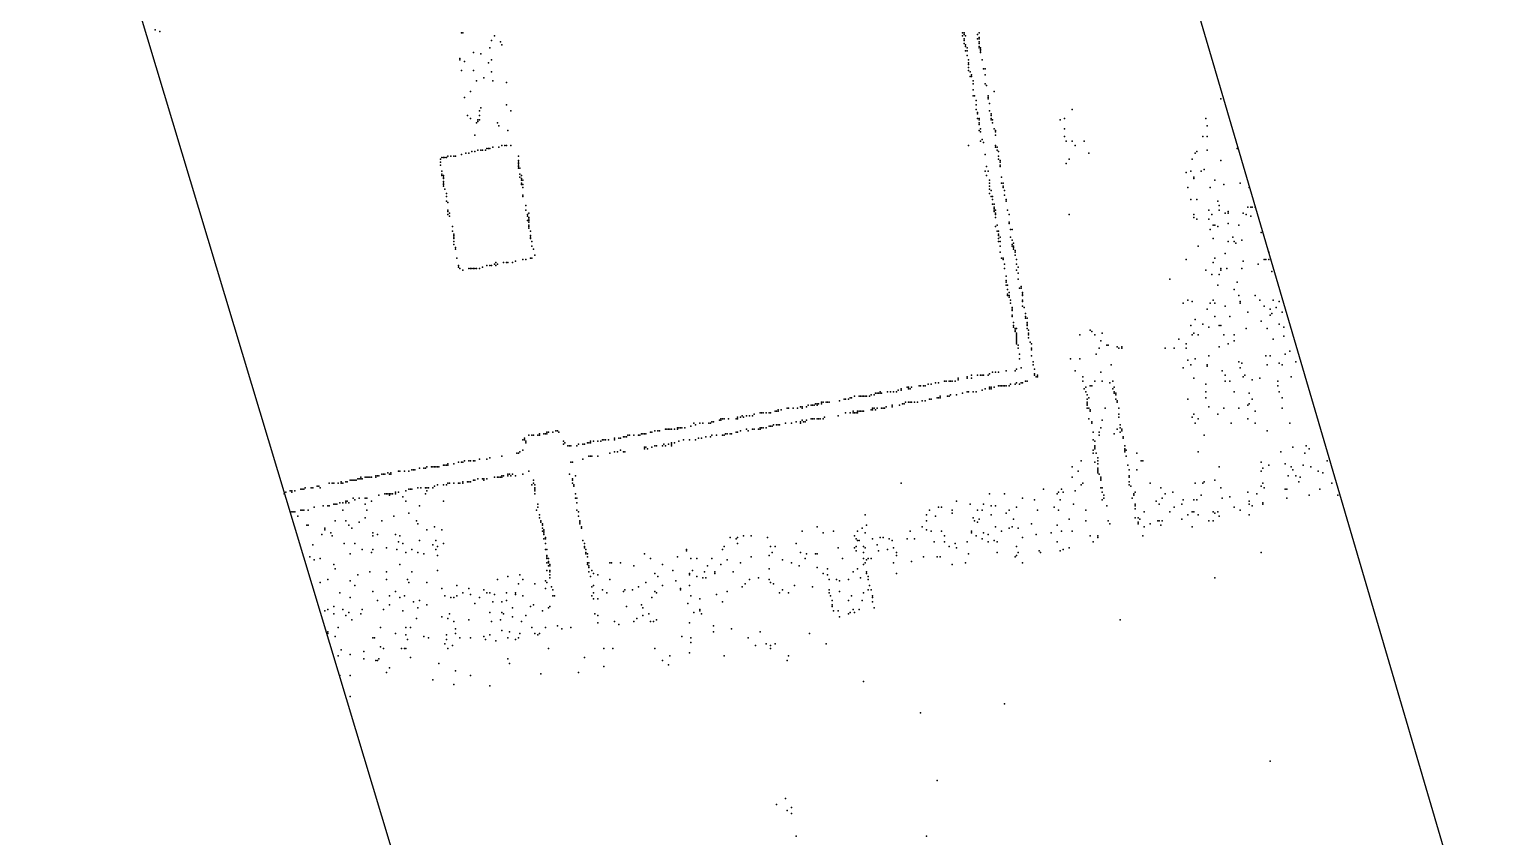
# Model space of a CAD drawing. Header units: metres. Extents: x -48 to 37.9, y -50 to 30.1.
# Drawn here: x -26.51 to -16.8, y -9.01 to -3.63 of the extents above; entities that cross this region are included whole.
import ezdxf

# ---------------------------------------------------------------- set-up
doc = ezdxf.new("R2010")
doc.units = ezdxf.units.M
doc.layers.add('NAVVIS-EMPRISE', color=5, linetype='Continuous')
doc.layers.add('NAVVIS-NUAGE-0', color=8, linetype='Continuous')

msp = doc.modelspace()

# ---------------------------------------------------------------- linework, layer by layer
at = {"layer": 'NAVVIS-EMPRISE'}
msp.add_lwpolyline([(-23.3204, 12.1281), (-9.6804, -34.3049), (-8.3384, -34.1375), (-7.1792, -38.1799), (-8.0412, -38.4771), (-7.0874, -41.4521), (-29.6178, -48.1285), (-31.7579, -40.9949), (-15.945, -36.15), (-28.5668, 5.7377), (-41.437, 2.7059), (-42.1801, 7.4319), (-34.452, 8.8884), (-23.3204, 12.1281)], close=True, dxfattribs=at)
at = {"layer": 'NAVVIS-NUAGE-0'}
for p in [(-25.674, -3.633), (-25.644, -3.643), (-23.634, -3.653), (-23.624, -3.653), (-23.414, -3.673), (-20.294, -3.653), (-20.294, -3.653), (-20.294, -3.673), (-20.284, -3.653), (-20.284, -3.663), (-20.274, -3.673), (-20.194, -3.663), (-20.184, -3.653), (-20.184, -3.683), (-23.554, -3.783), (-23.444, -3.753), (-23.434, -3.703), (-23.374, -3.713), (-23.364, -3.733), (-20.284, -3.693), (-20.284, -3.693), (-20.284, -3.693), (-20.284, -3.703), (-20.284, -3.723), (-20.274, -3.733), (-20.274, -3.733), (-20.274, -3.743), (-20.274, -3.773), (-20.274, -3.773), (-20.264, -3.753), (-20.264, -3.773), (-20.194, -3.693), (-20.184, -3.693), (-20.184, -3.713), (-20.184, -3.723), (-20.184, -3.743), (-20.184, -3.753), (-20.174, -3.753), (-20.174, -3.763), (-20.174, -3.773), (-20.174, -3.783), (-23.644, -3.823), (-23.644, -3.833), (-23.614, -3.843), (-23.504, -3.793), (-23.454, -3.853), (-23.434, -3.833), (-20.264, -3.803), (-20.254, -3.833), (-20.254, -3.833), (-20.254, -3.833), (-20.254, -3.853), (-20.254, -3.863), (-20.254, -3.863), (-20.254, -3.863), (-20.254, -3.863), (-20.254, -3.883), (-20.164, -3.833), (-20.164, -3.833), (-23.634, -3.903), (-23.554, -3.903), (-23.534, -3.973), (-23.484, -3.953), (-23.434, -3.913), (-23.424, -3.973), (-20.254, -3.903), (-20.244, -3.913), (-20.244, -3.943), (-20.234, -3.933), (-20.234, -3.943), (-20.234, -3.943), (-20.224, -3.973), (-20.154, -3.893), (-20.144, -3.893), (-20.144, -3.933), (-20.144, -3.933), (-23.574, -4.043), (-23.334, -3.983), (-20.224, -3.993), (-20.224, -4.033), (-20.224, -4.033), (-20.224, -4.073), (-20.214, -4.073), (-20.214, -4.073), (-20.144, -3.993), (-20.134, -4.003), (-20.134, -4.003), (-20.124, -4.073), (-20.084, -4.043), (-23.614, -4.083), (-23.514, -4.173), (-23.504, -4.153), (-23.334, -4.133), (-23.304, -4.173), (-20.204, -4.103), (-20.204, -4.133), (-20.204, -4.133), (-20.204, -4.163), (-20.124, -4.083), (-20.124, -4.093), (-20.114, -4.123), (-20.114, -4.173), (-19.564, -4.163), (-18.574, -4.093), (-23.594, -4.203), (-23.574, -4.223), (-23.534, -4.253), (-23.524, -4.233), (-23.524, -4.243), (-23.514, -4.203), (-23.514, -4.233), (-23.394, -4.253), (-23.384, -4.273), (-20.194, -4.183), (-20.194, -4.193), (-20.194, -4.223), (-20.184, -4.223), (-20.184, -4.233), (-20.184, -4.253), (-20.184, -4.253), (-20.184, -4.263), (-20.104, -4.193), (-20.104, -4.203), (-20.104, -4.223), (-20.104, -4.223), (-20.104, -4.223), (-20.104, -4.223), (-20.104, -4.233), (-20.094, -4.233), (-20.094, -4.253), (-19.644, -4.233), (-19.614, -4.223), (-18.674, -4.223), (-18.664, -4.273), (-23.544, -4.333), (-23.324, -4.303), (-20.184, -4.303), (-20.184, -4.303), (-20.174, -4.293), (-20.174, -4.313), (-20.164, -4.363), (-20.084, -4.293), (-20.074, -4.303), (-20.074, -4.313), (-20.074, -4.333), (-20.074, -4.333), (-19.614, -4.293), (-19.614, -4.343), (-18.694, -4.343), (-18.664, -4.343), (-23.634, -4.463), (-23.604, -4.453), (-23.584, -4.453), (-23.564, -4.443), (-23.564, -4.443), (-23.544, -4.443), (-23.524, -4.433), (-23.524, -4.433), (-23.524, -4.433), (-23.504, -4.433), (-23.494, -4.433), (-23.494, -4.433), (-23.474, -4.433), (-23.464, -4.423), (-23.454, -4.423), (-23.444, -4.423), (-23.444, -4.423), (-23.424, -4.413), (-23.384, -4.413), (-23.364, -4.403), (-23.344, -4.403), (-23.334, -4.403), (-23.304, -4.403), (-20.254, -4.403), (-20.174, -4.373), (-20.154, -4.383), (-20.144, -4.463), (-20.074, -4.403), (-20.074, -4.413), (-20.064, -4.413), (-20.064, -4.433), (-20.054, -4.443), (-19.604, -4.373), (-19.564, -4.373), (-19.544, -4.403), (-19.484, -4.373), (-19.454, -4.453), (-18.744, -4.453), (-18.734, -4.443), (-18.664, -4.433), (-18.464, -4.423), (-23.774, -4.493), (-23.774, -4.513), (-23.774, -4.533), (-23.764, -4.483), (-23.754, -4.483), (-23.744, -4.483), (-23.734, -4.483), (-23.734, -4.483), (-23.724, -4.473), (-23.724, -4.473), (-23.704, -4.473), (-23.684, -4.473), (-23.684, -4.473), (-23.674, -4.473), (-23.254, -4.473), (-23.254, -4.503), (-23.254, -4.513), (-23.254, -4.523), (-23.254, -4.533), (-23.254, -4.543), (-23.254, -4.553), (-23.254, -4.553), (-23.244, -4.553), (-20.134, -4.543), (-20.054, -4.473), (-20.054, -4.493), (-20.044, -4.503), (-20.044, -4.513), (-20.044, -4.513), (-20.044, -4.533), (-20.044, -4.543), (-19.604, -4.523), (-19.584, -4.493), (-18.764, -4.493), (-18.684, -4.563), (-18.574, -4.503), (-23.764, -4.573), (-23.764, -4.593), (-23.764, -4.603), (-23.754, -4.603), (-23.754, -4.613), (-23.754, -4.623), (-23.754, -4.643), (-23.754, -4.653), (-23.244, -4.593), (-23.244, -4.613), (-23.234, -4.603), (-23.234, -4.623), (-23.234, -4.623), (-23.234, -4.633), (-23.234, -4.653), (-23.224, -4.633), (-20.144, -4.573), (-20.134, -4.603), (-20.124, -4.573), (-20.114, -4.633), (-20.114, -4.653), (-20.114, -4.653), (-20.114, -4.653), (-20.034, -4.613), (-20.034, -4.653), (-20.034, -4.653), (-20.034, -4.653), (-20.024, -4.653), (-18.804, -4.583), (-18.774, -4.573), (-18.754, -4.613), (-18.754, -4.623), (-18.704, -4.573), (-18.614, -4.633), (-18.444, -4.653), (-23.754, -4.663), (-23.754, -4.673), (-23.744, -4.693), (-23.744, -4.693), (-23.744, -4.693), (-23.734, -4.723), (-23.734, -4.743), (-23.234, -4.663), (-23.224, -4.663), (-23.224, -4.683), (-23.224, -4.733), (-23.224, -4.743), (-20.114, -4.673), (-20.114, -4.693), (-20.114, -4.723), (-20.104, -4.703), (-20.104, -4.743), (-20.094, -4.743), (-20.024, -4.673), (-20.024, -4.683), (-20.014, -4.703), (-20.014, -4.733), (-18.794, -4.683), (-18.644, -4.683), (-18.554, -4.663), (-18.384, -4.683), (-23.734, -4.773), (-23.724, -4.783), (-23.724, -4.833), (-23.724, -4.833), (-23.724, -4.833), (-23.724, -4.843), (-23.714, -4.853), (-23.714, -4.853), (-23.204, -4.803), (-23.204, -4.833), (-23.184, -4.853), (-20.094, -4.763), (-20.094, -4.793), (-20.084, -4.793), (-20.084, -4.813), (-20.084, -4.813), (-20.084, -4.823), (-20.084, -4.823), (-20.084, -4.833), (-20.084, -4.843), (-20.084, -4.843), (-20.074, -4.833), (-20.074, -4.833), (-20.074, -4.853), (-20.004, -4.763), (-20.004, -4.773), (-19.994, -4.833), (-18.774, -4.763), (-18.734, -4.763), (-18.654, -4.833), (-18.594, -4.773), (-18.584, -4.803), (-18.584, -4.833), (-18.544, -4.853), (-18.524, -4.843), (-18.524, -4.853), (-18.424, -4.853), (-18.394, -4.813), (-18.374, -4.813), (-18.364, -4.813), (-18.344, -4.813), (-23.724, -4.863), (-23.714, -4.873), (-23.694, -4.943), (-23.194, -4.863), (-23.194, -4.873), (-23.194, -4.873), (-23.194, -4.903), (-23.184, -4.883), (-23.184, -4.893), (-23.184, -4.903), (-23.184, -4.903), (-23.184, -4.903), (-23.184, -4.913), (-23.184, -4.933), (-23.184, -4.933), (-23.184, -4.943), (-23.184, -4.943), (-23.184, -4.953), (-20.074, -4.863), (-20.074, -4.863), (-20.074, -4.863), (-20.074, -4.863), (-20.074, -4.883), (-20.074, -4.883), (-20.074, -4.943), (-20.064, -4.933), (-19.984, -4.863), (-19.984, -4.913), (-19.984, -4.923), (-19.584, -4.863), (-18.754, -4.863), (-18.754, -4.883), (-18.734, -4.893), (-18.654, -4.893), (-18.634, -4.863), (-18.624, -4.933), (-18.614, -4.933), (-18.594, -4.943), (-18.524, -4.923), (-18.454, -4.933), (-18.404, -4.863), (-18.374, -4.873), (-23.694, -4.973), (-23.694, -4.973), (-23.684, -4.993), (-23.684, -5.003), (-23.684, -5.013), (-23.684, -5.023), (-23.684, -5.023), (-23.684, -5.043), (-23.174, -4.973), (-23.174, -5.003), (-23.174, -5.013), (-23.174, -5.023), (-23.164, -5.043), (-20.064, -4.973), (-20.054, -4.973), (-20.054, -4.973), (-20.054, -4.993), (-20.054, -5.003), (-20.054, -5.023), (-20.054, -5.023), (-20.054, -5.043), (-20.044, -5.013), (-20.044, -5.043), (-19.974, -4.963), (-19.974, -4.963), (-19.974, -5.013), (-19.964, -4.963), (-19.964, -5.033), (-18.644, -4.963), (-18.624, -5.023), (-18.524, -5.043), (-18.494, -5.013), (-18.484, -5.043), (-18.434, -5.033), (-18.304, -4.983), (-23.684, -5.063), (-23.674, -5.083), (-23.674, -5.093), (-23.164, -5.073), (-23.154, -5.093), (-23.154, -5.093), (-23.154, -5.093), (-23.144, -5.133), (-20.044, -5.073), (-20.044, -5.113), (-19.964, -5.063), (-19.964, -5.073), (-19.954, -5.053), (-19.954, -5.073), (-19.954, -5.083), (-19.954, -5.093), (-19.954, -5.093), (-19.954, -5.093), (-19.944, -5.103), (-19.944, -5.113), (-19.944, -5.133), (-19.944, -5.133), (-18.724, -5.073), (-18.544, -5.123), (-18.474, -5.053), (-18.254, -5.113), (-23.664, -5.153), (-23.664, -5.153), (-23.664, -5.153), (-23.654, -5.203), (-23.654, -5.203), (-23.654, -5.213), (-23.644, -5.223), (-23.644, -5.223), (-23.624, -5.233), (-23.624, -5.233), (-23.584, -5.223), (-23.574, -5.223), (-23.574, -5.223), (-23.564, -5.223), (-23.564, -5.223), (-23.554, -5.223), (-23.554, -5.223), (-23.544, -5.223), (-23.544, -5.223), (-23.534, -5.223), (-23.534, -5.223), (-23.514, -5.223), (-23.494, -5.213), (-23.464, -5.203), (-23.444, -5.203), (-23.444, -5.203), (-23.434, -5.203), (-23.434, -5.203), (-23.414, -5.193), (-23.404, -5.183), (-23.404, -5.203), (-23.394, -5.193), (-23.354, -5.183), (-23.334, -5.183), (-23.324, -5.183), (-23.294, -5.183), (-23.274, -5.173), (-23.224, -5.163), (-23.204, -5.163), (-23.174, -5.153), (-23.164, -5.153), (-20.034, -5.153), (-20.034, -5.153), (-20.024, -5.153), (-20.024, -5.163), (-20.014, -5.193), (-20.014, -5.223), (-19.934, -5.163), (-19.934, -5.193), (-19.934, -5.233), (-19.924, -5.213), (-18.804, -5.163), (-18.674, -5.233), (-18.624, -5.183), (-18.614, -5.153), (-18.574, -5.223), (-18.574, -5.233), (-18.534, -5.223), (-18.434, -5.223), (-18.424, -5.173), (-18.324, -5.193), (-18.284, -5.163), (-18.274, -5.163), (-18.254, -5.163), (-18.234, -5.243), (-20.004, -5.273), (-20.004, -5.273), (-20.004, -5.303), (-20.004, -5.313), (-20.004, -5.313), (-20.004, -5.333), (-19.994, -5.333), (-19.924, -5.253), (-19.924, -5.293), (-18.914, -5.293), (-18.634, -5.263), (-18.594, -5.333), (-18.584, -5.263), (-18.464, -5.313), (-19.994, -5.363), (-19.994, -5.363), (-19.994, -5.393), (-19.994, -5.403), (-19.984, -5.383), (-19.984, -5.403), (-19.984, -5.413), (-19.974, -5.433), (-19.914, -5.353), (-19.904, -5.343), (-19.904, -5.353), (-19.894, -5.383), (-19.894, -5.393), (-19.894, -5.403), (-19.894, -5.433), (-18.794, -5.433), (-18.624, -5.433), (-18.484, -5.363), (-18.454, -5.403), (-18.344, -5.403), (-18.314, -5.433), (-18.224, -5.433), (-19.974, -5.453), (-19.964, -5.483), (-19.964, -5.493), (-19.964, -5.503), (-19.964, -5.533), (-19.964, -5.533), (-19.894, -5.443), (-19.894, -5.443), (-19.894, -5.443), (-19.894, -5.473), (-19.884, -5.483), (-19.874, -5.523), (-18.824, -5.453), (-18.764, -5.443), (-18.664, -5.493), (-18.644, -5.453), (-18.614, -5.453), (-18.544, -5.473), (-18.444, -5.443), (-18.444, -5.453), (-18.394, -5.513), (-18.284, -5.473), (-18.244, -5.493), (-18.244, -5.533), (-18.234, -5.523), (-18.204, -5.483), (-18.184, -5.443), (-18.164, -5.513), (-19.964, -5.543), (-19.954, -5.583), (-19.954, -5.603), (-19.954, -5.613), (-19.944, -5.623), (-19.944, -5.633), (-19.944, -5.633), (-19.934, -5.623), (-19.874, -5.543), (-19.874, -5.553), (-19.864, -5.553), (-19.864, -5.583), (-19.864, -5.593), (-19.864, -5.603), (-19.864, -5.623), (-19.854, -5.633), (-19.444, -5.633), (-18.774, -5.603), (-18.744, -5.563), (-18.694, -5.593), (-18.654, -5.613), (-18.614, -5.543), (-18.584, -5.603), (-18.574, -5.603), (-18.514, -5.543), (-18.404, -5.623), (-18.304, -5.573), (-18.264, -5.623), (-18.184, -5.593), (-18.154, -5.613), (-19.944, -5.643), (-19.934, -5.653), (-19.934, -5.663), (-19.934, -5.663), (-19.934, -5.673), (-19.934, -5.683), (-19.934, -5.693), (-19.934, -5.693), (-19.934, -5.693), (-19.934, -5.693), (-19.934, -5.703), (-19.934, -5.713), (-19.934, -5.713), (-19.934, -5.723), (-19.854, -5.653), (-19.854, -5.663), (-19.854, -5.683), (-19.854, -5.683), (-19.854, -5.683), (-19.854, -5.683), (-19.844, -5.713), (-19.834, -5.723), (-19.514, -5.663), (-19.434, -5.643), (-19.414, -5.663), (-19.374, -5.703), (-19.364, -5.653), (-18.854, -5.693), (-18.804, -5.723), (-18.764, -5.663), (-18.754, -5.653), (-18.724, -5.663), (-18.554, -5.663), (-18.524, -5.723), (-18.484, -5.663), (-18.484, -5.703), (-18.224, -5.693), (-18.154, -5.673), (-19.924, -5.733), (-19.924, -5.753), (-19.914, -5.793), (-19.914, -5.823), (-19.834, -5.753), (-19.834, -5.763), (-19.834, -5.763), (-19.834, -5.803), (-19.574, -5.823), (-19.514, -5.823), (-19.404, -5.793), (-19.384, -5.753), (-19.334, -5.733), (-19.324, -5.733), (-19.264, -5.743), (-19.254, -5.753), (-19.234, -5.743), (-19.234, -5.753), (-18.944, -5.753), (-18.884, -5.753), (-18.804, -5.753), (-18.744, -5.823), (-18.654, -5.803), (-18.584, -5.743), (-18.274, -5.803), (-18.244, -5.803), (-18.144, -5.793), (-18.114, -5.773), (-20.114, -5.923), (-20.114, -5.923), (-20.094, -5.913), (-20.074, -5.913), (-20.054, -5.913), (-20.054, -5.913), (-20.004, -5.903), (-19.944, -5.903), (-19.934, -5.893), (-19.934, -5.893), (-19.904, -5.883), (-19.824, -5.843), (-19.824, -5.863), (-19.824, -5.863), (-19.814, -5.893), (-19.814, -5.923), (-19.544, -5.903), (-19.374, -5.913), (-19.304, -5.863), (-18.824, -5.883), (-18.794, -5.833), (-18.774, -5.863), (-18.664, -5.863), (-18.664, -5.873), (-18.564, -5.903), (-18.454, -5.843), (-18.444, -5.883), (-18.434, -5.853), (-18.264, -5.863), (-18.184, -5.853), (-18.164, -5.863), (-18.074, -5.843), (-20.664, -6.013), (-20.654, -6.013), (-20.634, -6.013), (-20.584, -6.003), (-20.574, -6.003), (-20.554, -6.003), (-20.544, -6.003), (-20.544, -6.003), (-20.524, -5.993), (-20.504, -5.993), (-20.474, -5.983), (-20.454, -5.983), (-20.414, -5.973), (-20.404, -5.973), (-20.384, -5.973), (-20.374, -5.973), (-20.364, -5.973), (-20.344, -5.973), (-20.324, -5.953), (-20.324, -5.963), (-20.264, -5.943), (-20.264, -5.953), (-20.234, -5.933), (-20.234, -5.953), (-20.194, -5.933), (-20.174, -5.933), (-20.174, -5.933), (-20.174, -5.933), (-20.164, -5.933), (-20.164, -5.933), (-20.154, -5.933), (-20.124, -5.933), (-20.114, -6.013), (-20.104, -6.013), (-20.084, -6.013), (-20.054, -6.003), (-20.054, -6.003), (-20.044, -6.003), (-20.034, -6.003), (-20.024, -6.003), (-20.014, -6.003), (-20.014, -6.003), (-20.014, -6.003), (-20.004, -6.003), (-19.984, -6.003), (-19.984, -6.003), (-19.974, -5.993), (-19.944, -5.993), (-19.944, -5.993), (-19.944, -5.993), (-19.934, -5.983), (-19.914, -5.993), (-19.904, -5.983), (-19.894, -5.983), (-19.874, -5.973), (-19.864, -5.973), (-19.864, -5.973), (-19.814, -5.933), (-19.804, -5.943), (-19.794, -5.933), (-19.794, -5.943), (-19.794, -5.943), (-19.494, -5.943), (-19.494, -5.973), (-19.474, -6.013), (-19.444, -6.003), (-19.434, -6.003), (-19.414, -5.973), (-19.364, -5.973), (-19.314, -5.983), (-19.294, -5.973), (-19.294, -5.973), (-19.284, -6.013), (-18.754, -5.953), (-18.674, -5.993), (-18.544, -5.933), (-18.544, -5.973), (-18.514, -5.973), (-18.424, -5.943), (-18.414, -5.933), (-18.364, -5.963), (-18.314, -5.953), (-18.194, -5.973), (-18.194, -6.003), (-18.104, -5.943), (-21.234, -6.113), (-21.224, -6.113), (-21.224, -6.113), (-21.204, -6.113), (-21.204, -6.113), (-21.194, -6.113), (-21.184, -6.113), (-21.114, -6.103), (-21.084, -6.093), (-21.074, -6.093), (-21.054, -6.093), (-21.044, -6.083), (-21.044, -6.083), (-21.034, -6.083), (-21.014, -6.073), (-20.984, -6.073), (-20.974, -6.073), (-20.964, -6.073), (-20.954, -6.073), (-20.944, -6.073), (-20.934, -6.073), (-20.914, -6.073), (-20.914, -6.073), (-20.904, -6.063), (-20.884, -6.063), (-20.874, -6.053), (-20.864, -6.053), (-20.854, -6.053), (-20.854, -6.053), (-20.844, -6.043), (-20.844, -6.053), (-20.834, -6.053), (-20.794, -6.043), (-20.794, -6.043), (-20.774, -6.043), (-20.754, -6.043), (-20.734, -6.043), (-20.724, -6.033), (-20.724, -6.033), (-20.704, -6.023), (-20.704, -6.033), (-20.674, -6.113), (-20.654, -6.023), (-20.654, -6.113), (-20.644, -6.023), (-20.644, -6.113), (-20.634, -6.113), (-20.614, -6.113), (-20.594, -6.113), (-20.564, -6.103), (-20.544, -6.103), (-20.514, -6.093), (-20.514, -6.093), (-20.504, -6.093), (-20.504, -6.093), (-20.464, -6.083), (-20.454, -6.083), (-20.444, -6.073), (-20.444, -6.073), (-20.444, -6.083), (-20.394, -6.073), (-20.384, -6.073), (-20.374, -6.063), (-20.374, -6.063), (-20.334, -6.063), (-20.294, -6.053), (-20.264, -6.043), (-20.254, -6.043), (-20.254, -6.043), (-20.224, -6.043), (-20.224, -6.043), (-20.204, -6.043), (-20.164, -6.033), (-20.144, -6.023), (-20.114, -6.023), (-20.104, -6.023), (-19.484, -6.023), (-19.484, -6.023), (-19.474, -6.043), (-19.464, -6.063), (-19.464, -6.093), (-19.464, -6.113), (-19.454, -6.083), (-19.294, -6.023), (-19.284, -6.043), (-19.284, -6.053), (-19.274, -6.053), (-19.274, -6.063), (-19.274, -6.093), (-19.264, -6.103), (-19.264, -6.113), (-18.794, -6.093), (-18.674, -6.043), (-18.674, -6.083), (-18.484, -6.043), (-18.384, -6.053), (-18.364, -6.093), (-18.184, -6.043), (-18.164, -6.083), (-21.794, -6.213), (-21.794, -6.213), (-21.774, -6.213), (-21.764, -6.203), (-21.754, -6.213), (-21.734, -6.203), (-21.714, -6.203), (-21.694, -6.203), (-21.684, -6.193), (-21.644, -6.183), (-21.634, -6.183), (-21.634, -6.183), (-21.624, -6.183), (-21.604, -6.183), (-21.604, -6.183), (-21.584, -6.183), (-21.574, -6.183), (-21.544, -6.173), (-21.544, -6.173), (-21.544, -6.173), (-21.534, -6.173), (-21.524, -6.163), (-21.524, -6.173), (-21.504, -6.163), (-21.464, -6.153), (-21.454, -6.153), (-21.424, -6.153), (-21.394, -6.153), (-21.394, -6.153), (-21.374, -6.143), (-21.364, -6.143), (-21.364, -6.153), (-21.334, -6.143), (-21.324, -6.133), (-21.304, -6.133), (-21.294, -6.133), (-21.284, -6.133), (-21.274, -6.123), (-21.274, -6.123), (-21.264, -6.123), (-21.264, -6.133), (-21.254, -6.123), (-21.254, -6.123), (-21.234, -6.123), (-21.214, -6.213), (-21.124, -6.203), (-21.124, -6.203), (-21.074, -6.183), (-21.044, -6.183), (-21.024, -6.173), (-21.024, -6.183), (-21.024, -6.183), (-21.014, -6.183), (-21.014, -6.183), (-21.004, -6.183), (-21.004, -6.183), (-20.994, -6.173), (-20.994, -6.183), (-20.994, -6.183), (-20.984, -6.173), (-20.984, -6.173), (-20.974, -6.173), (-20.974, -6.173), (-20.964, -6.173), (-20.954, -6.173), (-20.904, -6.163), (-20.894, -6.153), (-20.894, -6.163), (-20.884, -6.153), (-20.874, -6.163), (-20.864, -6.153), (-20.834, -6.153), (-20.824, -6.153), (-20.814, -6.153), (-20.804, -6.143), (-20.764, -6.133), (-20.764, -6.143), (-20.714, -6.133), (-20.694, -6.123), (-20.694, -6.123), (-20.684, -6.123), (-20.684, -6.123), (-19.464, -6.123), (-19.464, -6.133), (-19.464, -6.153), (-19.454, -6.153), (-19.444, -6.163), (-19.444, -6.173), (-19.344, -6.153), (-19.254, -6.153), (-19.254, -6.153), (-19.254, -6.193), (-19.254, -6.213), (-19.254, -6.213), (-18.764, -6.213), (-18.754, -6.193), (-18.654, -6.143), (-18.594, -6.193), (-18.554, -6.153), (-18.454, -6.153), (-18.394, -6.133), (-18.384, -6.123), (-18.344, -6.173), (-18.164, -6.153), (-23.064, -6.313), (-23.054, -6.313), (-23.024, -6.313), (-23.004, -6.303), (-22.994, -6.303), (-22.984, -6.313), (-22.374, -6.313), (-22.364, -6.313), (-22.364, -6.313), (-22.364, -6.313), (-22.344, -6.303), (-22.324, -6.303), (-22.314, -6.303), (-22.274, -6.293), (-22.264, -6.293), (-22.254, -6.293), (-22.244, -6.293), (-22.234, -6.293), (-22.214, -6.293), (-22.214, -6.293), (-22.194, -6.283), (-22.194, -6.283), (-22.194, -6.293), (-22.194, -6.293), (-22.184, -6.283), (-22.174, -6.283), (-22.174, -6.283), (-22.174, -6.283), (-22.164, -6.283), (-22.144, -6.283), (-22.104, -6.273), (-22.084, -6.253), (-22.074, -6.263), (-22.044, -6.253), (-22.044, -6.253), (-22.024, -6.253), (-22.024, -6.253), (-21.984, -6.253), (-21.984, -6.253), (-21.974, -6.253), (-21.964, -6.243), (-21.954, -6.243), (-21.914, -6.233), (-21.904, -6.223), (-21.904, -6.233), (-21.894, -6.223), (-21.884, -6.223), (-21.854, -6.223), (-21.804, -6.223), (-21.804, -6.313), (-21.804, -6.313), (-21.794, -6.223), (-21.794, -6.313), (-21.794, -6.313), (-21.774, -6.303), (-21.734, -6.293), (-21.734, -6.293), (-21.724, -6.303), (-21.694, -6.293), (-21.684, -6.293), (-21.684, -6.293), (-21.684, -6.293), (-21.654, -6.293), (-21.644, -6.283), (-21.644, -6.293), (-21.634, -6.283), (-21.624, -6.283), (-21.604, -6.283), (-21.584, -6.273), (-21.574, -6.273), (-21.564, -6.273), (-21.564, -6.273), (-21.554, -6.263), (-21.534, -6.263), (-21.524, -6.263), (-21.514, -6.263), (-21.474, -6.253), (-21.434, -6.253), (-21.404, -6.243), (-21.374, -6.243), (-21.374, -6.253), (-21.374, -6.253), (-21.364, -6.233), (-21.354, -6.243), (-21.344, -6.243), (-21.334, -6.233), (-21.304, -6.223), (-21.294, -6.223), (-21.284, -6.223), (-21.264, -6.223), (-21.254, -6.223), (-21.244, -6.223), (-21.224, -6.223), (-19.454, -6.223), (-19.434, -6.243), (-19.434, -6.253), (-19.434, -6.253), (-19.424, -6.313), (-19.384, -6.313), (-19.374, -6.283), (-19.364, -6.233), (-19.264, -6.293), (-19.244, -6.263), (-19.244, -6.263), (-19.244, -6.283), (-19.244, -6.283), (-19.244, -6.313), (-19.234, -6.293), (-19.234, -6.303), (-18.744, -6.253), (-18.724, -6.223), (-18.504, -6.253), (-18.394, -6.223), (-18.344, -6.253), (-18.264, -6.303), (-18.114, -6.253), (-23.224, -6.363), (-23.214, -6.353), (-23.214, -6.363), (-23.214, -6.363), (-23.204, -6.373), (-23.204, -6.383), (-23.204, -6.383), (-23.204, -6.383), (-23.184, -6.333), (-23.184, -6.333), (-23.184, -6.333), (-23.184, -6.333), (-23.164, -6.333), (-23.154, -6.333), (-23.154, -6.333), (-23.124, -6.333), (-23.114, -6.323), (-23.114, -6.333), (-23.084, -6.323), (-23.074, -6.323), (-23.064, -6.323), (-22.954, -6.373), (-22.954, -6.393), (-22.944, -6.383), (-22.944, -6.383), (-22.924, -6.403), (-22.914, -6.403), (-22.904, -6.403), (-22.864, -6.403), (-22.864, -6.403), (-22.864, -6.403), (-22.854, -6.393), (-22.824, -6.393), (-22.814, -6.393), (-22.814, -6.393), (-22.794, -6.383), (-22.784, -6.383), (-22.774, -6.373), (-22.774, -6.383), (-22.754, -6.373), (-22.724, -6.373), (-22.704, -6.373), (-22.694, -6.363), (-22.684, -6.363), (-22.684, -6.363), (-22.674, -6.363), (-22.654, -6.363), (-22.614, -6.353), (-22.614, -6.363), (-22.584, -6.353), (-22.574, -6.353), (-22.554, -6.343), (-22.554, -6.343), (-22.554, -6.343), (-22.544, -6.343), (-22.544, -6.343), (-22.534, -6.343), (-22.524, -6.333), (-22.524, -6.333), (-22.524, -6.333), (-22.514, -6.333), (-22.514, -6.333), (-22.484, -6.333), (-22.484, -6.333), (-22.454, -6.333), (-22.454, -6.333), (-22.454, -6.333), (-22.444, -6.333), (-22.434, -6.323), (-22.424, -6.323), (-22.414, -6.323), (-22.404, -6.323), (-22.344, -6.403), (-22.334, -6.403), (-22.294, -6.403), (-22.284, -6.393), (-22.274, -6.403), (-22.254, -6.393), (-22.234, -6.383), (-22.234, -6.393), (-22.234, -6.403), (-22.214, -6.383), (-22.184, -6.373), (-22.154, -6.363), (-22.114, -6.363), (-22.074, -6.363), (-22.054, -6.353), (-22.034, -6.353), (-22.004, -6.343), (-21.974, -6.343), (-21.964, -6.333), (-21.934, -6.333), (-21.894, -6.333), (-21.894, -6.333), (-21.884, -6.333), (-21.874, -6.323), (-21.874, -6.323), (-21.864, -6.323), (-21.844, -6.323), (-21.834, -6.323), (-19.424, -6.363), (-19.414, -6.373), (-19.414, -6.403), (-19.414, -6.403), (-19.384, -6.333), (-19.284, -6.323), (-19.224, -6.343), (-19.224, -6.353), (-19.214, -6.403), (-18.684, -6.333), (-18.004, -6.403), (-23.614, -6.503), (-23.584, -6.503), (-23.574, -6.503), (-23.554, -6.503), (-23.554, -6.503), (-23.544, -6.503), (-23.514, -6.493), (-23.464, -6.493), (-23.444, -6.483), (-23.444, -6.483), (-23.364, -6.473), (-23.264, -6.453), (-23.254, -6.453), (-23.244, -6.443), (-23.224, -6.433), (-22.824, -6.493), (-22.784, -6.473), (-22.774, -6.473), (-22.774, -6.473), (-22.764, -6.473), (-22.724, -6.473), (-22.724, -6.473), (-22.724, -6.473), (-22.644, -6.453), (-22.614, -6.443), (-22.614, -6.443), (-22.594, -6.443), (-22.574, -6.433), (-22.554, -6.443), (-22.544, -6.443), (-22.414, -6.413), (-22.414, -6.423), (-22.404, -6.413), (-22.394, -6.423), (-22.364, -6.413), (-19.504, -6.503), (-19.424, -6.433), (-19.424, -6.453), (-19.414, -6.413), (-19.414, -6.423), (-19.404, -6.453), (-19.394, -6.483), (-19.394, -6.503), (-19.214, -6.423), (-19.214, -6.433), (-19.214, -6.433), (-19.214, -6.443), (-19.214, -6.443), (-19.204, -6.433), (-19.204, -6.473), (-19.134, -6.453), (-19.104, -6.503), (-19.094, -6.503), (-18.724, -6.443), (-18.724, -6.443), (-18.174, -6.443), (-18.094, -6.413), (-18.014, -6.453), (-17.984, -6.423), (-17.864, -6.503), (-24.204, -6.603), (-24.194, -6.603), (-24.184, -6.603), (-24.164, -6.593), (-24.154, -6.593), (-24.144, -6.593), (-24.124, -6.583), (-24.114, -6.593), (-24.104, -6.583), (-24.104, -6.593), (-24.054, -6.573), (-24.054, -6.573), (-24.044, -6.573), (-24.014, -6.573), (-23.984, -6.573), (-23.964, -6.563), (-23.964, -6.563), (-23.954, -6.563), (-23.944, -6.563), (-23.914, -6.553), (-23.884, -6.553), (-23.874, -6.553), (-23.864, -6.543), (-23.864, -6.543), (-23.834, -6.543), (-23.834, -6.543), (-23.824, -6.543), (-23.824, -6.543), (-23.814, -6.543), (-23.804, -6.543), (-23.804, -6.543), (-23.804, -6.543), (-23.794, -6.543), (-23.784, -6.543), (-23.754, -6.533), (-23.754, -6.533), (-23.744, -6.533), (-23.734, -6.533), (-23.734, -6.533), (-23.724, -6.523), (-23.724, -6.533), (-23.724, -6.533), (-23.724, -6.533), (-23.684, -6.523), (-23.654, -6.513), (-23.654, -6.513), (-23.634, -6.513), (-23.634, -6.513), (-23.634, -6.513), (-23.624, -6.513), (-23.364, -6.603), (-23.354, -6.603), (-23.324, -6.593), (-23.324, -6.593), (-23.324, -6.603), (-23.314, -6.593), (-23.304, -6.603), (-23.294, -6.593), (-23.294, -6.593), (-23.294, -6.593), (-23.274, -6.603), (-23.224, -6.593), (-23.184, -6.573), (-22.914, -6.593), (-22.904, -6.513), (-22.894, -6.513), (-22.874, -6.603), (-19.564, -6.543), (-19.524, -6.573), (-19.414, -6.513), (-19.394, -6.523), (-19.394, -6.553), (-19.394, -6.563), (-19.394, -6.573), (-19.394, -6.573), (-19.394, -6.583), (-19.394, -6.583), (-19.384, -6.593), (-19.194, -6.533), (-19.184, -6.563), (-19.184, -6.603), (-19.134, -6.563), (-18.584, -6.543), (-18.304, -6.513), (-18.304, -6.573), (-18.294, -6.553), (-18.254, -6.533), (-18.144, -6.523), (-18.124, -6.603), (-18.104, -6.543), (-18.094, -6.563), (-18.074, -6.603), (-18.024, -6.533), (-17.974, -6.543), (-17.924, -6.573), (-17.894, -6.583), (-24.704, -6.693), (-24.694, -6.693), (-24.694, -6.693), (-24.684, -6.693), (-24.684, -6.693), (-24.684, -6.693), (-24.674, -6.683), (-24.634, -6.683), (-24.624, -6.683), (-24.594, -6.673), (-24.584, -6.673), (-24.574, -6.683), (-24.514, -6.653), (-24.514, -6.653), (-24.494, -6.653), (-24.484, -6.653), (-24.454, -6.653), (-24.434, -6.643), (-24.434, -6.653), (-24.424, -6.653), (-24.404, -6.643), (-24.404, -6.643), (-24.394, -6.643), (-24.394, -6.643), (-24.374, -6.633), (-24.364, -6.633), (-24.354, -6.633), (-24.344, -6.633), (-24.344, -6.633), (-24.334, -6.633), (-24.324, -6.623), (-24.314, -6.623), (-24.304, -6.613), (-24.304, -6.623), (-24.304, -6.623), (-24.294, -6.623), (-24.274, -6.613), (-24.264, -6.613), (-24.264, -6.613), (-24.264, -6.613), (-24.254, -6.613), (-24.254, -6.613), (-24.254, -6.613), (-24.244, -6.613), (-24.234, -6.613), (-24.204, -6.613), (-23.984, -6.693), (-23.974, -6.693), (-23.974, -6.693), (-23.964, -6.693), (-23.964, -6.693), (-23.924, -6.683), (-23.904, -6.683), (-23.874, -6.683), (-23.874, -6.683), (-23.874, -6.683), (-23.864, -6.683), (-23.854, -6.683), (-23.824, -6.683), (-23.814, -6.673), (-23.794, -6.663), (-23.794, -6.663), (-23.754, -6.663), (-23.734, -6.663), (-23.724, -6.653), (-23.714, -6.653), (-23.684, -6.653), (-23.684, -6.653), (-23.654, -6.653), (-23.654, -6.653), (-23.644, -6.653), (-23.644, -6.653), (-23.624, -6.643), (-23.624, -6.653), (-23.594, -6.643), (-23.584, -6.643), (-23.574, -6.643), (-23.554, -6.633), (-23.554, -6.633), (-23.554, -6.633), (-23.544, -6.633), (-23.524, -6.623), (-23.494, -6.623), (-23.484, -6.623), (-23.484, -6.633), (-23.464, -6.623), (-23.464, -6.623), (-23.414, -6.613), (-23.394, -6.613), (-23.384, -6.613), (-23.374, -6.613), (-23.364, -6.613), (-23.164, -6.663), (-23.154, -6.633), (-23.154, -6.653), (-23.144, -6.663), (-23.144, -6.683), (-23.144, -6.683), (-23.144, -6.693), (-22.894, -6.623), (-22.894, -6.633), (-22.894, -6.633), (-22.894, -6.633), (-22.894, -6.653), (-22.894, -6.653), (-22.884, -6.663), (-22.884, -6.673), (-22.884, -6.673), (-20.704, -6.653), (-19.754, -6.693), (-19.634, -6.693), (-19.564, -6.613), (-19.504, -6.663), (-19.494, -6.653), (-19.374, -6.613), (-19.374, -6.623), (-19.374, -6.623), (-19.374, -6.633), (-19.374, -6.683), (-19.364, -6.683), (-19.364, -6.683), (-19.184, -6.613), (-19.184, -6.643), (-19.184, -6.663), (-19.174, -6.673), (-19.044, -6.653), (-18.974, -6.683), (-18.744, -6.653), (-18.694, -6.653), (-18.684, -6.643), (-18.614, -6.633), (-18.574, -6.683), (-18.304, -6.673), (-18.294, -6.653), (-18.284, -6.683), (-18.144, -6.693), (-18.134, -6.693), (-18.054, -6.643), (-18.044, -6.613), (-17.914, -6.693), (-17.834, -6.653), (-24.814, -6.723), (-24.804, -6.713), (-24.774, -6.703), (-24.774, -6.703), (-24.764, -6.703), (-24.764, -6.713), (-24.744, -6.703), (-24.484, -6.793), (-24.484, -6.793), (-24.484, -6.793), (-24.474, -6.793), (-24.474, -6.793), (-24.464, -6.793), (-24.444, -6.783), (-24.444, -6.783), (-24.424, -6.783), (-24.404, -6.773), (-24.404, -6.783), (-24.404, -6.783), (-24.394, -6.773), (-24.384, -6.783), (-24.354, -6.753), (-24.344, -6.763), (-24.314, -6.753), (-24.274, -6.753), (-24.274, -6.793), (-24.264, -6.753), (-24.234, -6.773), (-24.184, -6.733), (-24.144, -6.723), (-24.144, -6.723), (-24.134, -6.723), (-24.124, -6.723), (-24.124, -6.723), (-24.114, -6.723), (-24.114, -6.723), (-24.114, -6.723), (-24.114, -6.723), (-24.114, -6.733), (-24.104, -6.723), (-24.094, -6.723), (-24.074, -6.713), (-24.074, -6.723), (-24.054, -6.713), (-24.024, -6.743), (-24.004, -6.703), (-24.004, -6.773), (-23.874, -6.723), (-23.864, -6.703), (-23.754, -6.773), (-23.144, -6.703), (-23.144, -6.723), (-23.144, -6.723), (-23.124, -6.793), (-23.124, -6.793), (-22.874, -6.723), (-22.874, -6.753), (-22.864, -6.753), (-22.864, -6.783), (-20.334, -6.773), (-20.244, -6.793), (-20.154, -6.793), (-20.114, -6.723), (-20.014, -6.723), (-19.894, -6.753), (-19.814, -6.763), (-19.664, -6.723), (-19.654, -6.713), (-19.644, -6.763), (-19.624, -6.713), (-19.554, -6.793), (-19.544, -6.703), (-19.364, -6.713), (-19.364, -6.763), (-19.354, -6.733), (-19.354, -6.753), (-19.354, -6.753), (-19.164, -6.753), (-19.154, -6.723), (-19.154, -6.733), (-19.144, -6.713), (-19.144, -6.793), (-19.004, -6.773), (-18.984, -6.793), (-18.964, -6.753), (-18.944, -6.723), (-18.894, -6.713), (-18.834, -6.793), (-18.824, -6.763), (-18.754, -6.763), (-18.734, -6.763), (-18.704, -6.733), (-18.564, -6.753), (-18.514, -6.743), (-18.394, -6.713), (-18.384, -6.773), (-18.384, -6.793), (-18.334, -6.723), (-18.294, -6.783), (-18.294, -6.793), (-18.134, -6.753), (-17.984, -6.733), (-17.794, -6.733), (-24.774, -6.843), (-24.764, -6.843), (-24.764, -6.843), (-24.754, -6.843), (-24.754, -6.843), (-24.744, -6.843), (-24.724, -6.873), (-24.704, -6.833), (-24.694, -6.833), (-24.684, -6.833), (-24.684, -6.833), (-24.654, -6.833), (-24.654, -6.833), (-24.614, -6.813), (-24.614, -6.813), (-24.554, -6.803), (-24.524, -6.803), (-24.514, -6.803), (-24.424, -6.833), (-24.274, -6.883), (-24.264, -6.833), (-24.084, -6.873), (-23.984, -6.853), (-23.914, -6.803), (-23.134, -6.833), (-23.124, -6.813), (-23.124, -6.813), (-23.114, -6.863), (-23.114, -6.863), (-23.114, -6.883), (-22.864, -6.833), (-22.864, -6.833), (-22.854, -6.843), (-22.854, -6.873), (-22.854, -6.873), (-22.854, -6.873), (-22.854, -6.873), (-20.944, -6.863), (-20.534, -6.863), (-20.534, -6.863), (-20.514, -6.833), (-20.474, -6.873), (-20.454, -6.813), (-20.434, -6.813), (-20.364, -6.833), (-20.364, -6.853), (-20.224, -6.883), (-20.194, -6.833), (-20.184, -6.893), (-20.164, -6.833), (-20.104, -6.803), (-20.104, -6.863), (-20.074, -6.803), (-20.004, -6.853), (-19.984, -6.833), (-19.954, -6.893), (-19.934, -6.813), (-19.794, -6.833), (-19.684, -6.813), (-19.654, -6.833), (-19.584, -6.893), (-19.474, -6.833), (-19.334, -6.803), (-19.144, -6.803), (-19.144, -6.823), (-19.144, -6.823), (-19.144, -6.883), (-19.124, -6.883), (-19.114, -6.893), (-19.084, -6.843), (-18.914, -6.843), (-18.884, -6.813), (-18.834, -6.893), (-18.794, -6.863), (-18.764, -6.843), (-18.754, -6.843), (-18.724, -6.863), (-18.624, -6.843), (-18.614, -6.853), (-18.594, -6.843), (-18.584, -6.873), (-18.484, -6.813), (-18.444, -6.833), (-18.384, -6.863), (-18.364, -6.803), (-24.664, -6.933), (-24.654, -6.933), (-24.564, -6.993), (-24.544, -6.953), (-24.544, -6.963), (-24.504, -6.983), (-24.474, -6.903), (-24.404, -6.903), (-24.384, -6.933), (-24.364, -6.953), (-24.314, -6.913), (-24.224, -6.983), (-24.194, -6.993), (-24.164, -6.903), (-24.074, -6.993), (-23.934, -6.903), (-23.924, -6.923), (-23.864, -6.963), (-23.814, -6.943), (-23.764, -6.963), (-23.104, -6.903), (-23.104, -6.913), (-23.094, -6.923), (-23.094, -6.933), (-23.094, -6.953), (-23.094, -6.973), (-23.084, -6.963), (-23.084, -6.973), (-23.084, -6.973), (-23.084, -6.983), (-23.084, -6.993), (-22.844, -6.903), (-22.844, -6.913), (-22.844, -6.923), (-22.834, -6.943), (-22.834, -6.953), (-21.364, -6.973), (-21.264, -6.943), (-21.224, -6.983), (-21.154, -6.973), (-20.994, -6.973), (-20.964, -6.953), (-20.944, -6.983), (-20.934, -6.933), (-20.644, -6.973), (-20.564, -6.943), (-20.534, -6.903), (-20.534, -6.963), (-20.504, -6.973), (-20.434, -6.973), (-20.234, -6.973), (-20.234, -6.983), (-20.214, -6.903), (-20.194, -6.913), (-20.154, -6.983), (-20.124, -6.993), (-20.074, -6.943), (-20.034, -6.973), (-19.984, -6.953), (-19.964, -6.943), (-19.924, -6.953), (-19.834, -6.923), (-19.804, -6.993), (-19.704, -6.983), (-19.664, -6.933), (-19.634, -6.973), (-19.564, -6.973), (-19.474, -6.903), (-19.324, -6.903), (-19.314, -6.923), (-19.124, -6.913), (-19.124, -6.923), (-19.084, -6.943), (-19.044, -6.923), (-18.994, -6.903), (-18.984, -6.903), (-18.974, -6.933), (-18.964, -6.903), (-18.764, -6.943), (-18.654, -6.903), (-18.624, -6.903), (-24.624, -7.063), (-24.494, -7.003), (-24.414, -7.053), (-24.344, -7.053), (-24.224, -7.003), (-24.134, -7.083), (-24.054, -7.043), (-24.044, -7.003), (-24.024, -7.053), (-23.914, -7.033), (-23.824, -7.063), (-23.804, -7.033), (-23.794, -7.073), (-23.754, -7.053), (-23.084, -7.023), (-23.074, -7.013), (-23.074, -7.023), (-23.074, -7.053), (-23.074, -7.053), (-22.824, -7.033), (-22.814, -7.053), (-22.814, -7.053), (-22.814, -7.073), (-22.814, -7.083), (-21.884, -7.073), (-21.844, -7.013), (-21.804, -7.023), (-21.794, -7.013), (-21.794, -7.053), (-21.754, -7.003), (-21.704, -7.003), (-21.594, -7.013), (-21.574, -7.073), (-21.574, -7.073), (-21.544, -7.073), (-21.404, -7.053), (-21.124, -7.083), (-21.014, -7.003), (-21.014, -7.003), (-21.014, -7.083), (-21.004, -7.023), (-21.004, -7.073), (-20.994, -7.033), (-20.984, -7.033), (-20.954, -7.073), (-20.944, -7.083), (-20.894, -7.023), (-20.864, -7.063), (-20.844, -7.013), (-20.824, -7.013), (-20.784, -7.023), (-20.764, -7.033), (-20.754, -7.083), (-20.664, -7.023), (-20.614, -7.023), (-20.484, -7.043), (-20.414, -7.003), (-20.414, -7.043), (-20.384, -7.073), (-20.344, -7.053), (-20.334, -7.083), (-20.264, -7.043), (-20.204, -7.003), (-20.164, -7.023), (-20.124, -7.043), (-20.084, -7.033), (-20.064, -7.043), (-19.934, -7.073), (-19.894, -7.013), (-19.664, -7.043), (-19.584, -7.083), (-19.444, -7.003), (-19.424, -7.043), (-19.394, -7.003), (-19.394, -7.013), (-19.094, -7.003), (-24.644, -7.143), (-24.614, -7.163), (-24.574, -7.153), (-24.374, -7.123), (-24.294, -7.093), (-24.234, -7.113), (-24.224, -7.093), (-24.064, -7.093), (-24.004, -7.113), (-23.964, -7.093), (-23.924, -7.113), (-23.884, -7.123), (-23.804, -7.093), (-23.794, -7.133), (-23.074, -7.093), (-23.064, -7.093), (-23.064, -7.133), (-23.064, -7.143), (-23.064, -7.143), (-23.064, -7.153), (-23.064, -7.183), (-23.054, -7.153), (-23.054, -7.153), (-23.054, -7.153), (-23.054, -7.173), (-23.054, -7.183), (-22.804, -7.093), (-22.804, -7.113), (-22.804, -7.123), (-22.794, -7.123), (-22.794, -7.143), (-22.794, -7.183), (-22.794, -7.183), (-22.794, -7.183), (-22.784, -7.183), (-22.644, -7.183), (-22.634, -7.183), (-22.574, -7.183), (-22.414, -7.123), (-22.374, -7.153), (-22.194, -7.143), (-22.134, -7.093), (-22.134, -7.103), (-22.104, -7.153), (-22.064, -7.153), (-21.964, -7.153), (-21.894, -7.093), (-21.864, -7.163), (-21.774, -7.183), (-21.704, -7.143), (-21.584, -7.133), (-21.564, -7.113), (-21.494, -7.163), (-21.434, -7.183), (-21.374, -7.113), (-21.344, -7.153), (-21.334, -7.123), (-21.274, -7.123), (-21.264, -7.123), (-21.094, -7.153), (-21.004, -7.103), (-20.954, -7.113), (-20.954, -7.153), (-20.944, -7.183), (-20.934, -7.163), (-20.934, -7.163), (-20.924, -7.153), (-20.904, -7.153), (-20.854, -7.103), (-20.794, -7.093), (-20.754, -7.183), (-20.734, -7.113), (-20.734, -7.133), (-20.634, -7.173), (-20.554, -7.143), (-20.464, -7.143), (-20.444, -7.143), (-20.274, -7.183), (-20.254, -7.123), (-20.064, -7.113), (-19.944, -7.143), (-19.934, -7.133), (-19.924, -7.113), (-19.894, -7.183), (-19.784, -7.103), (-19.774, -7.113), (-19.644, -7.103), (-19.624, -7.093), (-18.304, -7.113), (-24.484, -7.193), (-24.474, -7.223), (-24.324, -7.263), (-24.244, -7.243), (-24.134, -7.243), (-24.044, -7.193), (-23.964, -7.243), (-23.794, -7.233), (-23.324, -7.273), (-23.244, -7.263), (-23.064, -7.233), (-23.054, -7.203), (-23.044, -7.193), (-23.044, -7.203), (-23.044, -7.233), (-23.044, -7.243), (-23.044, -7.243), (-23.044, -7.263), (-23.044, -7.263), (-23.044, -7.283), (-23.044, -7.283), (-22.794, -7.193), (-22.784, -7.203), (-22.784, -7.213), (-22.784, -7.243), (-22.774, -7.273), (-22.764, -7.233), (-22.754, -7.253), (-22.724, -7.263), (-22.484, -7.203), (-22.344, -7.253), (-22.324, -7.273), (-22.294, -7.193), (-22.224, -7.233), (-22.114, -7.253), (-22.114, -7.263), (-22.094, -7.233), (-22.064, -7.273), (-22.024, -7.283), (-22.014, -7.243), (-22.004, -7.283), (-21.994, -7.203), (-21.944, -7.243), (-21.944, -7.253), (-21.904, -7.193), (-21.824, -7.243), (-21.654, -7.283), (-21.584, -7.223), (-21.384, -7.203), (-21.264, -7.213), (-21.224, -7.253), (-21.194, -7.223), (-21.194, -7.263), (-21.024, -7.243), (-20.994, -7.223), (-20.974, -7.283), (-20.954, -7.193), (-20.934, -7.243), (-20.934, -7.243), (-20.934, -7.253), (-20.924, -7.273), (-20.734, -7.253), (-20.364, -7.193), (-18.614, -7.283), (-24.574, -7.313), (-24.524, -7.293), (-24.374, -7.303), (-24.344, -7.333), (-24.224, -7.373), (-24.134, -7.293), (-24.074, -7.373), (-23.994, -7.293), (-23.984, -7.313), (-23.864, -7.313), (-23.764, -7.353), (-23.664, -7.333), (-23.584, -7.353), (-23.484, -7.363), (-23.394, -7.293), (-23.254, -7.323), (-23.224, -7.293), (-23.144, -7.323), (-23.074, -7.303), (-23.074, -7.353), (-23.064, -7.313), (-23.034, -7.343), (-23.024, -7.363), (-22.764, -7.343), (-22.764, -7.343), (-22.754, -7.333), (-22.694, -7.363), (-22.644, -7.293), (-22.554, -7.373), (-22.544, -7.363), (-22.494, -7.363), (-22.454, -7.343), (-22.404, -7.313), (-22.344, -7.373), (-22.294, -7.333), (-22.204, -7.303), (-22.174, -7.353), (-22.174, -7.363), (-22.114, -7.333), (-21.864, -7.373), (-21.764, -7.343), (-21.744, -7.323), (-21.714, -7.293), (-21.584, -7.293), (-21.574, -7.313), (-21.554, -7.323), (-21.494, -7.363), (-21.414, -7.333), (-21.294, -7.343), (-21.184, -7.293), (-21.184, -7.363), (-21.134, -7.293), (-21.114, -7.303), (-21.114, -7.373), (-21.054, -7.293), (-20.924, -7.293), (-20.924, -7.363), (-20.914, -7.333), (-20.914, -7.333), (-20.904, -7.363), (-24.484, -7.473), (-24.444, -7.383), (-24.374, -7.413), (-24.194, -7.433), (-24.114, -7.403), (-24.114, -7.463), (-24.044, -7.413), (-24.014, -7.403), (-23.954, -7.443), (-23.914, -7.433), (-23.864, -7.463), (-23.744, -7.403), (-23.704, -7.413), (-23.684, -7.413), (-23.664, -7.403), (-23.624, -7.383), (-23.574, -7.393), (-23.544, -7.453), (-23.514, -7.413), (-23.464, -7.383), (-23.444, -7.383), (-23.424, -7.443), (-23.414, -7.393), (-23.364, -7.443), (-23.334, -7.383), (-23.334, -7.433), (-23.274, -7.383), (-23.274, -7.393), (-23.224, -7.403), (-23.174, -7.473), (-23.154, -7.463), (-23.044, -7.473), (-23.024, -7.403), (-23.014, -7.403), (-23.014, -7.403), (-22.764, -7.403), (-22.754, -7.383), (-22.754, -7.423), (-22.724, -7.423), (-22.664, -7.383), (-22.534, -7.473), (-22.434, -7.463), (-22.364, -7.413), (-22.334, -7.383), (-22.124, -7.453), (-22.104, -7.403), (-22.044, -7.423), (-21.934, -7.393), (-21.894, -7.443), (-21.514, -7.383), (-21.454, -7.383), (-21.184, -7.383), (-21.174, -7.403), (-21.164, -7.433), (-21.164, -7.463), (-21.164, -7.473), (-21.054, -7.433), (-21.034, -7.403), (-20.964, -7.433), (-20.954, -7.383), (-20.894, -7.403), (-20.894, -7.413), (-20.894, -7.443), (-24.544, -7.503), (-24.524, -7.493), (-24.484, -7.523), (-24.424, -7.493), (-24.404, -7.533), (-24.384, -7.513), (-24.364, -7.563), (-24.304, -7.523), (-24.294, -7.493), (-24.154, -7.493), (-24.024, -7.503), (-23.934, -7.553), (-23.924, -7.483), (-23.764, -7.543), (-23.724, -7.553), (-23.714, -7.523), (-23.684, -7.573), (-23.584, -7.563), (-23.444, -7.513), (-23.434, -7.573), (-23.374, -7.563), (-23.364, -7.513), (-23.354, -7.523), (-23.294, -7.483), (-23.294, -7.543), (-23.234, -7.573), (-23.204, -7.533), (-23.094, -7.503), (-23.054, -7.483), (-22.744, -7.523), (-22.724, -7.533), (-22.614, -7.573), (-22.484, -7.573), (-22.464, -7.553), (-22.424, -7.483), (-22.424, -7.533), (-22.384, -7.523), (-22.374, -7.573), (-22.354, -7.573), (-22.334, -7.563), (-22.084, -7.513), (-22.044, -7.493), (-22.044, -7.503), (-22.034, -7.523), (-21.154, -7.503), (-21.124, -7.503), (-21.114, -7.543), (-21.054, -7.523), (-21.044, -7.513), (-21.024, -7.493), (-21.014, -7.513), (-20.984, -7.493), (-20.884, -7.483), (-20.884, -7.483), (-19.244, -7.563), (-24.524, -7.643), (-24.524, -7.653), (-24.474, -7.673), (-24.454, -7.613), (-24.174, -7.613), (-24.074, -7.653), (-24.004, -7.613), (-24.004, -7.663), (-23.974, -7.613), (-23.884, -7.673), (-23.734, -7.663), (-23.674, -7.623), (-23.674, -7.653), (-23.484, -7.673), (-23.444, -7.663), (-23.364, -7.633), (-23.314, -7.643), (-23.244, -7.653), (-23.164, -7.613), (-23.144, -7.653), (-23.124, -7.663), (-23.114, -7.653), (-23.074, -7.613), (-22.994, -7.603), (-22.964, -7.623), (-22.904, -7.613), (-22.724, -7.583), (-22.584, -7.593), (-22.164, -7.673), (-22.114, -7.583), (-21.954, -7.603), (-21.954, -7.643), (-21.834, -7.623), (-21.644, -7.643), (-21.314, -7.653), (-24.434, -7.763), (-24.224, -7.683), (-24.214, -7.683), (-24.174, -7.743), (-24.154, -7.753), (-24.034, -7.753), (-24.014, -7.753), (-24.004, -7.753), (-23.994, -7.693), (-23.854, -7.683), (-23.744, -7.723), (-23.734, -7.693), (-23.724, -7.753), (-23.694, -7.733), (-23.644, -7.683), (-23.574, -7.683), (-23.474, -7.693), (-23.404, -7.703), (-23.324, -7.683), (-23.274, -7.693), (-23.254, -7.683), (-23.054, -7.753), (-22.684, -7.753), (-22.624, -7.753), (-22.344, -7.753), (-22.104, -7.683), (-22.104, -7.713), (-21.724, -7.683), (-21.674, -7.733), (-21.604, -7.723), (-21.574, -7.733), (-21.574, -7.753), (-21.544, -7.723), (-21.204, -7.723), (-24.454, -7.803), (-24.374, -7.793), (-24.284, -7.773), (-24.284, -7.823), (-24.204, -7.833), (-24.194, -7.833), (-24.184, -7.823), (-23.974, -7.813), (-23.784, -7.853), (-23.324, -7.823), (-23.314, -7.853), (-22.814, -7.813), (-22.294, -7.833), (-22.254, -7.863), (-22.244, -7.803), (-22.114, -7.783), (-21.884, -7.803), (-21.464, -7.833), (-21.454, -7.803), (-24.444, -7.933), (-24.374, -7.933), (-24.134, -7.913), (-24.114, -7.883), (-23.824, -7.963), (-23.674, -7.903), (-23.574, -7.933), (-23.104, -7.923), (-22.854, -7.913), (-22.684, -7.873), (-23.684, -7.993), (-23.444, -8.003), (-20.954, -7.973), (-24.374, -8.073), (-20.014, -8.123), (-20.574, -8.183), (-18.244, -8.503), (-20.464, -8.633), (-21.534, -8.793), (-21.474, -8.753), (-21.464, -8.833), (-21.434, -8.813), (-21.434, -8.853), (-21.404, -9.003), (-20.534, -9.003)]:
    msp.add_point(p, dxfattribs=at)

doc.saveas('drawing.dxf')
